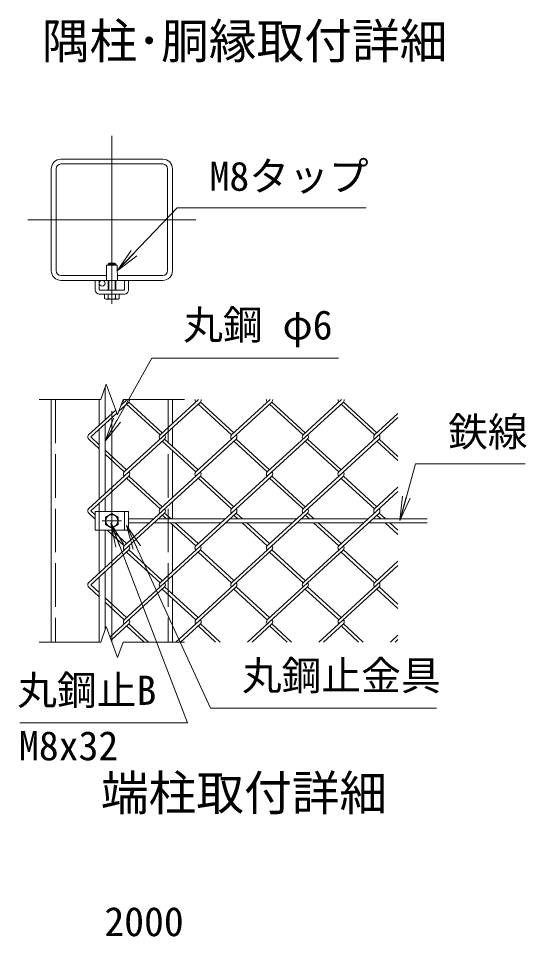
# Model space of a CAD drawing. Units: millimetres, scale not verified. Extents: x -10500 to 10500, y -7425 to 7425.
# Drawn here: x 2649 to 4746, y -183 to 3606 of the extents above; entities that cross this region are included whole.
import ezdxf
from ezdxf.enums import TextEntityAlignment as Align

# ---------------------------------------------------------------- set-up
doc = ezdxf.new("R2010")
doc.units = ezdxf.units.MM
doc.header["$LTSCALE"] = 30
doc.linetypes.add('DASHED', pattern=[7.5, 6, -1.5])
doc.linetypes.add('USER1', pattern=[50.8, 31.75, -6.35, 6.35, -6.35])
for name, color, linetype, lineweight in [('0-0_D-STR1', 1, 'Continuous', 18), ('0-1_D-BMK', 2, 'USER1', 13), ('0-3_D-STR3', 3, 'Continuous', 13), ('0-4_D-STR-DIM', 7, 'Continuous', 13), ('0-5_0', 7, 'Continuous', 18), ('0-7_D-STR-TXT', 7, 'Continuous', 13), ('0-8_D-STR2', 7, 'Continuous', 13), ('0-9_D-TTL-TXT', 7, 'Continuous', 13)]:
    doc.layers.add(name, color=color, linetype=linetype, lineweight=lineweight)
doc.styles.add('ＭＳ ゴシック', font='')
doc.styles.get('ＭＳ ゴシック').set_extended_font_data('MS Gothic')

# ---------------------------------------------------------------- blocks, each defined once
blk = doc.blocks.new('_Open')
at = {"layer": '0-5_0'}
blk.add_line((-30, 5), (0, 0), dxfattribs=at)
blk.add_lwpolyline([(-30, -5), (0, 0), (-30, 0)], dxfattribs=at)

msp = doc.modelspace()

# ---------------------------------------------------------------- linework, layer by layer
at = {"layer": '0-0_D-STR1'}
for p, q in [((3245.03, 3024.69), (2825.03, 3024.69)), ((3245.03, 3004.69), (2825.03, 3004.69)), ((2785.03, 2984.69), (2785.03, 2564.69)), ((2805.03, 2984.69), (2805.03, 2564.69)), ((3265.03, 2564.69), (3265.03, 2984.69)), ((3285.03, 2564.69), (3285.03, 2984.69)), ((2825.03, 2544.69), (3012.76, 2544.69)), ((3057.31, 2544.69), (3245.03, 2544.69)), ((2825.03, 2524.69), (3245.03, 2524.69)), ((2785.03, 2032.56), (2785.03, 1032.56)), ((3285.03, 2032.56), (3285.03, 1933.86)), ((3285.03, 1916.94), (3285.03, 1839.82)), ((3285.03, 1822.45), (3285.03, 1629.34)), ((3285.03, 1611.98), (3285.03, 1540.56)), ((3285.03, 1517.5), (3285.03, 1324.38)), ((3285.03, 1307.02), (3285.03, 1229.9)), ((3285.03, 1212.54), (3285.03, 1032.56))]:
    msp.add_line(p, q, dxfattribs=at)
at = {"layer": '0-0_D-STR1', "linetype": 'DASHED'}
for p, q in [((2803.03, 2032.56), (2803.03, 1032.56)), ((3267.03, 2032.56), (3267.03, 1032.56))]:
    msp.add_line(p, q, dxfattribs=at)
at = {"layer": '0-0_D-STR1'}
for centre, radius, start, end in [((2825.03, 2984.69), 40, 90, 180), ((2825.03, 2984.69), 20, 90, 180), ((3245.03, 2984.69), 40, 0, 90), ((3245.03, 2984.69), 20, 0, 90), ((2825.03, 2564.69), 40, 180, 270), ((2825.03, 2564.69), 20, 180, 270), ((3245.03, 2564.69), 40, 270, 0), ((3245.03, 2564.69), 20, 270, 0)]:
    msp.add_arc(centre, radius, start, end, dxfattribs=at)
at = {"layer": '0-1_D-BMK'}
for p, q in [((3035.03, 3120.99), (3035.03, 2428.39)), ((2688.74, 2774.69), (3381.33, 2774.69)), ((3035.03, 1032.56), (3035.03, 2032.56)), ((2995.03, 1532.56), (3075.03, 1532.56))]:
    msp.add_line(p, q, dxfattribs=at)
at = {"layer": '0-3_D-STR3'}
for p, q in [((3012.63, 2524.69), (3013.03, 2587.49)), ((3057.03, 2587.49), (3013.03, 2587.49)), ((3019.03, 2591.09), (3023.83, 2595.89)), ((3019.03, 2591.09), (3051.03, 2591.09)), ((3019.03, 2587.49), (3019.03, 2591.09)), ((3022.03, 2587.49), (3022.03, 2594.09)), ((3023.83, 2595.89), (3046.23, 2595.89)), ((3051.03, 2591.09), (3046.23, 2595.89)), ((3048.03, 2587.49), (3048.03, 2594.09)), ((3051.03, 2587.49), (3051.03, 2591.09)), ((3057.03, 2587.49), (3057.43, 2524.69)), ((2966.23, 2524.69), (2983.03, 2524.69)), ((2966.23, 2484.69), (2966.23, 2524.69)), ((2983.03, 2486.69), (2983.03, 2524.69)), ((3019.03, 2484.69), (3019.03, 2524.69)), ((3022.03, 2484.69), (3022.03, 2524.69)), ((3048.03, 2484.69), (3048.03, 2524.69)), ((3051.03, 2484.69), (3051.03, 2524.69)), ((3087.03, 2486.69), (3087.03, 2524.69)), ((3087.03, 2524.69), (3103.83, 2524.69)), ((3103.83, 2484.69), (3103.83, 2524.69)), ((2983.03, 2467.89), (3087.03, 2467.89)), ((2985.03, 2484.69), (3085.03, 2484.69)), ((3005.01, 2467.89), (3005.01, 2449.47)), ((3005.01, 2467.89), (3065.06, 2467.89)), ((3020.02, 2467.89), (3020.02, 2449.47)), ((3050.04, 2467.89), (3050.04, 2449.47)), ((3065.06, 2467.89), (3065.06, 2449.47)), ((3009.83, 2446.69), (3005.01, 2449.47)), ((3009.83, 2446.69), (3060.23, 2446.69)), ((3060.23, 2446.69), (3065.06, 2449.47)), ((3007.03, 2082.49), (3007.03, 1949.36)), ((2983.03, 2032.56), (2983.03, 1927.37)), ((3007.03, 1932.43), (3007.03, 1644.83)), ((2983.03, 1910.44), (2983.03, 1622.84)), ((2983.03, 1605.48), (2983.03, 1570.56)), ((3007.03, 1627.47), (3007.03, 1570.56)), ((2966.23, 1570.56), (3103.83, 1570.56)), ((2966.23, 1570.56), (2966.23, 1494.56)), ((3009.03, 1547.57), (3035.03, 1562.58)), ((3035.03, 1562.58), (3061.03, 1547.57)), ((3103.83, 1570.56), (3103.83, 1494.56)), ((3009.03, 1517.55), (3009.03, 1547.57)), ((3035.03, 1502.53), (3009.03, 1517.55)), ((3061.03, 1517.55), (3035.03, 1502.53)), ((3061.03, 1547.57), (3061.03, 1517.55)), ((3103.83, 1540.56), (3207.09, 1540.56)), ((3103.83, 1524.56), (3189.63, 1524.56)), ((3208.58, 1524.56), (3484.54, 1524.56)), ((3226.04, 1540.56), (3502, 1540.56)), ((3503.49, 1524.56), (3779.45, 1524.56)), ((3520.95, 1540.56), (3796.91, 1540.56)), ((3798.4, 1524.56), (4074.36, 1524.56)), ((3815.86, 1540.56), (4091.82, 1540.56)), ((4093.31, 1524.56), (4335.03, 1524.56)), ((4110.77, 1540.56), (4335.03, 1540.56)), ((2966.23, 1494.56), (3103.83, 1494.56)), ((2983.03, 1317.88), (2983.03, 1494.56)), ((3007.03, 1339.88), (3007.03, 1494.56)), ((2983.03, 1032.56), (2983.03, 1300.52)), ((3007.03, 1082.49), (3007.03, 1322.52))]:
    msp.add_line(p, q, dxfattribs=at)
at = {"layer": '0-3_D-STR3', "linetype": 'DASHED'}
for p, q in [((2983.03, 1570.56), (2983.03, 1494.56)), ((3087.03, 1570.56), (3087.03, 1494.56))]:
    msp.add_line(p, q, dxfattribs=at)
at = {"layer": '0-3_D-STR3'}
for centre, radius in [((2995.03, 2512.69), 12), ((3035.03, 1532.56), 25)]:
    msp.add_circle(centre, radius, dxfattribs=at)
for centre, radius, start, end in [((2983.03, 2484.69), 16.8, 180, 270), ((2985.03, 2486.69), 2, 180, 270), ((2985.03, 2486.69), 2, 180, 270), ((3085.03, 2486.69), 2, 270, 0), ((3087.03, 2484.69), 16.8, 270, 0), ((3012.52, 2460.44), 13.29, 235.61585, 304.38415), ((3035.03, 2496.83), 49.68, 252.4121, 287.5879), ((3057.55, 2460.44), 13.29, 235.61585, 304.38415)]:
    msp.add_arc(centre, radius, start, end, dxfattribs=at)
at = {"layer": '0-4_D-STR-DIM'}
for p, q in [((3011.95, 2095.99), (2988.86, 2032.56)), ((3058.12, 1969.13), (3011.95, 2095.99)), ((2735.03, 2032.56), (2988.86, 2032.56)), ((3081.21, 2032.56), (3058.12, 1969.13)), ((3081.21, 2032.56), (3335.03, 2032.56)), ((3011.95, 1095.99), (2988.86, 1032.56)), ((3058.12, 969.13), (3011.95, 1095.99)), ((2735.03, 1032.56), (2988.86, 1032.56)), ((3081.21, 1032.56), (3058.12, 969.13)), ((3081.21, 1032.56), (3335.03, 1032.56))]:
    msp.add_line(p, q, dxfattribs=at)
at = {"layer": '0-7_D-STR-TXT'}
for points in [[(4083.75, 2823.18), (3304.16, 2823.18), (3058.56, 2565.97)], [(3969.68, 2204.26), (3199.6, 2204.26), (3008.01, 1862.34)], [(4739.32, 1767.74), (4287.14, 1767.74), (4223.6, 1535.38)], [(2655.09, 699.36), (3347.12, 699.36), (3031.76, 1521.09)], [(4373.62, 759.49), (3441.74, 759.49), (3096.47, 1511.09)]]:
    msp.add_lwpolyline(points, dxfattribs=at)
at = {"layer": '0-8_D-STR2'}
for p, q in [((3104.97, 2022.17), (3063.64, 1984.31)), ((3097.83, 2032.56), (3072.89, 2009.7)), ((3399.88, 2022.17), (3086.02, 1734.58)), ((3233.48, 1887.06), (3095.5, 2013.49)), ((3242.95, 1895.74), (3104.97, 2022.17)), ((3392.74, 2032.56), (3233.72, 1886.84)), ((3694.79, 2022.17), (3380.93, 1734.58)), ((3528.39, 1887.06), (3390.41, 2013.49)), ((3537.86, 1895.74), (3399.88, 2022.17)), ((3687.65, 2032.56), (3528.63, 1886.84)), ((3989.68, 2022.15), (3675.85, 1734.58)), ((3823.3, 1887.06), (3685.32, 2013.49)), ((3832.77, 1895.74), (3694.79, 2022.17)), ((3982.09, 2032.56), (3823.3, 1887.06)), ((4118.21, 1887.06), (3980.23, 2013.49)), ((4127.69, 1895.74), (3989.7, 2022.17)), ((3050.74, 1989.41), (2938.81, 1886.84)), ((3055.36, 1976.71), (2948.04, 1878.38)), ((4215.03, 1975.78), (4118.21, 1887.06)), ((4215.03, 1958.42), (3970.76, 1734.58)), ((3252.43, 1869.7), (2938.57, 1582.1)), ((2983.03, 1828.95), (2940.69, 1867.75)), ((2983.03, 1846.31), (2948.04, 1878.38)), ((3547.34, 1869.7), (3233.48, 1582.1)), ((3380.93, 1734.58), (3242.95, 1861.01)), ((3390.41, 1743.26), (3252.43, 1869.7)), ((3842.25, 1869.7), (3528.39, 1582.1)), ((3675.85, 1734.58), (3537.86, 1861.01)), ((3685.32, 1743.26), (3547.34, 1869.7)), ((4137.16, 1869.7), (3823.3, 1582.1)), ((3970.76, 1734.58), (3832.77, 1861.01)), ((3980.23, 1743.26), (3842.25, 1869.7)), ((4215.03, 1780.98), (4127.69, 1861.01)), ((4215.03, 1798.34), (4137.16, 1869.7)), ((3095.5, 1743.26), (3007.03, 1824.32)), ((3086.02, 1734.58), (3007.03, 1806.96)), ((3104.97, 1717.22), (2948.04, 1573.42)), ((3399.88, 1717.22), (3086.02, 1429.62)), ((3233.48, 1582.1), (3095.5, 1708.54)), ((3242.95, 1590.78), (3104.97, 1717.22)), ((3694.79, 1717.22), (3380.93, 1429.62)), ((3528.39, 1582.1), (3390.41, 1708.54)), ((3537.86, 1590.78), (3399.88, 1717.22)), ((3989.7, 1717.22), (3675.85, 1429.62)), ((3823.3, 1582.1), (3685.32, 1708.54)), ((3832.77, 1590.78), (3694.79, 1717.22)), ((4118.21, 1582.1), (3981.06, 1707.78)), ((4127.69, 1590.78), (3989.7, 1717.22)), ((4215.03, 1670.82), (4118.21, 1582.1)), ((4215.03, 1653.46), (3970.76, 1429.62)), ((3252.43, 1564.74), (2938.57, 1277.14)), ((2966.23, 1539.39), (2940.69, 1562.79)), ((2966.23, 1556.75), (2948.04, 1573.42)), ((3547.34, 1564.74), (3233.48, 1277.14)), ((3259.87, 1540.56), (3242.95, 1556.06)), ((3278.81, 1540.56), (3252.43, 1564.74)), ((3842.25, 1564.74), (3528.39, 1277.14)), ((3554.78, 1540.56), (3537.86, 1556.06)), ((3573.73, 1540.56), (3547.34, 1564.74)), ((4137.16, 1564.74), (3823.3, 1277.14)), ((3849.69, 1540.56), (3832.77, 1556.06)), ((3868.64, 1540.56), (3842.25, 1564.74)), ((4144.6, 1540.56), (4127.69, 1556.06)), ((4163.55, 1540.56), (4137.16, 1564.74)), ((3380.93, 1429.62), (3277.33, 1524.56)), ((3390.41, 1438.3), (3296.28, 1524.56)), ((3675.85, 1429.62), (3572.24, 1524.56)), ((3685.32, 1438.3), (3591.19, 1524.56)), ((3970.76, 1429.62), (3867.15, 1524.56)), ((3980.23, 1438.3), (3886.1, 1524.56)), ((4215.03, 1476.02), (4162.06, 1524.56)), ((4215.03, 1493.38), (4181.01, 1524.56)), ((3086.02, 1429.62), (3015.16, 1494.56)), ((3095.5, 1438.3), (3034.1, 1494.56)), ((3104.97, 1412.26), (2948.04, 1268.46)), ((3399.88, 1412.26), (3086.02, 1124.66)), ((3233.48, 1277.14), (3095.5, 1403.58)), ((3242.95, 1285.82), (3104.97, 1412.26)), ((3694.79, 1412.26), (3380.93, 1124.66)), ((3528.39, 1277.14), (3390.41, 1403.58)), ((3537.86, 1285.82), (3399.88, 1412.26)), ((3989.7, 1412.26), (3675.85, 1124.66)), ((3823.3, 1277.14), (3685.32, 1403.58)), ((3832.77, 1285.82), (3694.79, 1412.26)), ((4118.21, 1277.14), (3980.23, 1403.58)), ((4127.69, 1285.82), (3989.7, 1412.26)), ((4215.03, 1365.86), (4118.21, 1277.14)), ((4215.03, 1348.5), (3970.76, 1124.66)), ((2983.03, 1219.03), (2940.69, 1257.84)), ((2983.03, 1236.4), (2948.04, 1268.46)), ((3252.43, 1259.78), (3027.39, 1053.57)), ((3380.93, 1124.66), (3242.95, 1251.1)), ((3390.41, 1133.34), (3252.43, 1259.78)), ((3547.34, 1259.78), (3299.37, 1032.56)), ((3675.85, 1124.66), (3537.86, 1251.1)), ((3685.32, 1133.34), (3547.34, 1259.78)), ((3842.25, 1259.78), (3594.28, 1032.56)), ((3970.76, 1124.66), (3832.77, 1251.1)), ((3980.23, 1133.34), (3842.25, 1259.78)), ((4137.16, 1259.78), (3889.19, 1032.56)), ((4215.03, 1171.06), (4127.69, 1251.1)), ((4215.03, 1188.42), (4137.16, 1259.78)), ((3095.5, 1133.34), (3007.03, 1214.4)), ((3086.02, 1124.66), (3007.03, 1197.04)), ((3104.97, 1107.3), (3032.12, 1040.55)), ((3186.54, 1032.56), (3104.97, 1107.3)), ((3399.88, 1107.3), (3318.31, 1032.56)), ((3481.45, 1032.56), (3399.88, 1107.3)), ((3694.79, 1107.3), (3613.22, 1032.56)), ((3776.36, 1032.56), (3694.79, 1107.3)), ((3989.7, 1107.3), (3908.14, 1032.56)), ((4071.27, 1032.56), (3989.7, 1107.3)), ((3167.59, 1032.56), (3095.5, 1098.62)), ((3462.5, 1032.56), (3390.41, 1098.62)), ((3757.41, 1032.56), (3685.32, 1098.62)), ((4052.32, 1032.56), (3980.23, 1098.62)), ((4215.03, 1060.9), (4184.1, 1032.56)), ((4215.03, 1043.54), (4203.05, 1032.56))]:
    msp.add_line(p, q, dxfattribs=at)
for centre, start, end in [((3095.71, 2030.62), 171.31684, 222.5), ((3095.71, 2030.62), 317.5, 8.68316), ((3390.62, 2030.62), 171.31684, 222.5), ((3390.62, 2030.62), 317.5, 8.68316), ((3685.53, 2030.62), 171.31684, 222.5), ((3685.53, 2030.62), 317.5, 8.68316), ((3980.44, 2030.62), 171.31684, 222.5), ((3980.44, 2030.62), 317.5, 8.68316), ((2948.25, 1878.14), 137.5, 233.92709), ((3243.17, 1878.14), 137.5, 222.5), ((3243.17, 1878.14), 317.5, 42.5), ((3538.08, 1878.14), 137.5, 222.5), ((3538.08, 1878.14), 317.5, 42.5), ((3832.99, 1878.14), 137.5, 222.5), ((3832.99, 1878.14), 317.5, 42.5), ((4127.9, 1878.14), 137.5, 222.5), ((4127.9, 1878.14), 317.5, 42.5), ((3095.5, 1725.9), 137.5, 222.5), ((3095.5, 1725.9), 317.5, 42.5), ((3390.41, 1725.9), 137.5, 222.5), ((3390.41, 1725.9), 317.5, 42.5), ((3685.32, 1725.9), 137.5, 222.5), ((3685.32, 1725.9), 317.5, 42.5), ((3980.23, 1725.9), 137.5, 222.5), ((3980.23, 1725.9), 317.5, 42.5), ((2948.25, 1573.18), 137.5, 233.92709), ((3242.93, 1573.4), 137.5, 222.5), ((3242.93, 1573.4), 317.5, 42.5), ((3537.84, 1573.4), 137.5, 222.5), ((3537.84, 1573.4), 317.5, 42.5), ((3832.75, 1573.4), 137.5, 222.5), ((3832.75, 1573.4), 317.5, 42.5), ((4127.66, 1573.4), 137.5, 222.5), ((4127.66, 1573.4), 317.5, 42.5), ((3095.5, 1420.94), 137.5, 222.5), ((3095.5, 1420.94), 317.5, 42.5), ((3390.41, 1420.94), 137.5, 222.5), ((3390.41, 1420.94), 317.5, 42.5), ((3685.32, 1420.94), 137.5, 222.5), ((3685.32, 1420.94), 317.5, 42.5), ((3980.23, 1420.94), 137.5, 222.5), ((3980.23, 1420.94), 317.5, 42.5), ((2948.25, 1268.22), 137.5, 233.92709), ((3242.93, 1268.44), 137.5, 222.5), ((3242.93, 1268.44), 317.5, 42.5), ((3537.84, 1268.44), 137.5, 222.5), ((3537.84, 1268.44), 317.5, 42.5), ((3833.01, 1268.24), 137.5, 222.5), ((3833.01, 1268.24), 317.5, 42.5), ((4127.92, 1268.24), 137.5, 222.5), ((4127.92, 1268.24), 317.5, 42.5), ((3095.5, 1115.98), 137.5, 222.5), ((3095.5, 1115.98), 317.5, 42.5), ((3390.64, 1115.76), 137.5, 222.5), ((3390.64, 1115.76), 317.5, 42.5), ((3685.56, 1115.76), 137.5, 222.5), ((3685.56, 1115.76), 317.5, 42.5), ((3980.47, 1115.76), 137.5, 222.5), ((3980.47, 1115.76), 317.5, 42.5)]:
    msp.add_arc(centre, 12.85, start, end, dxfattribs=at)

# ---------------------------------------------------------------- block references
at = {"layer": '0-7_D-STR-TXT', "xscale": 3.333333, "yscale": 3.333333}
for p, rotation in [((3057.18, 2564.53), 226.32225), ((3007.03, 1860.59), 240.73697), ((4223.07, 1533.45), 254.70628), ((3031.04, 1522.96), 110.99559), ((3095.63, 1512.9), 114.67338)]:
    msp.add_blockref('_Open', p, dxfattribs=dict(at, rotation=rotation))

# ---------------------------------------------------------------- texts
at = {"layer": '0-4_D-STR-DIM', "style": 'ＭＳ ゴシック'}
msp.add_text('2000', height=120.3, dxfattribs=at).set_placement((3003.96, -217.15), align=Align.BOTTOM_LEFT)
at = {"layer": '0-7_D-STR-TXT', "style": 'ＭＳ ゴシック'}
for s, p in [('M8タップ', (3437.81, 2858.13)), ('丸鋼 φ6', (3328.81, 2244.61)), ('鉄線', (4421.43, 1803.64)), ('丸鋼止金具', (3570.95, 797.61)), ('丸鋼止B', (2644.3, 737.17)), ('M8x32', (2651.91, 508.34))]:
    msp.add_text(s, height=120.3, dxfattribs=at).set_placement(p, align=Align.BOTTOM_LEFT)
at = {"layer": '0-9_D-TTL-TXT', "style": 'ＭＳ ゴシック'}
for s, p in [('隅柱･胴縁取付詳細', (2745.78, 3396.51)), ('端柱取付詳細', (2989.43, 294.46))]:
    msp.add_text(s, height=144.3, dxfattribs=at).set_placement(p, align=Align.BOTTOM_LEFT)

doc.saveas('drawing.dxf')
